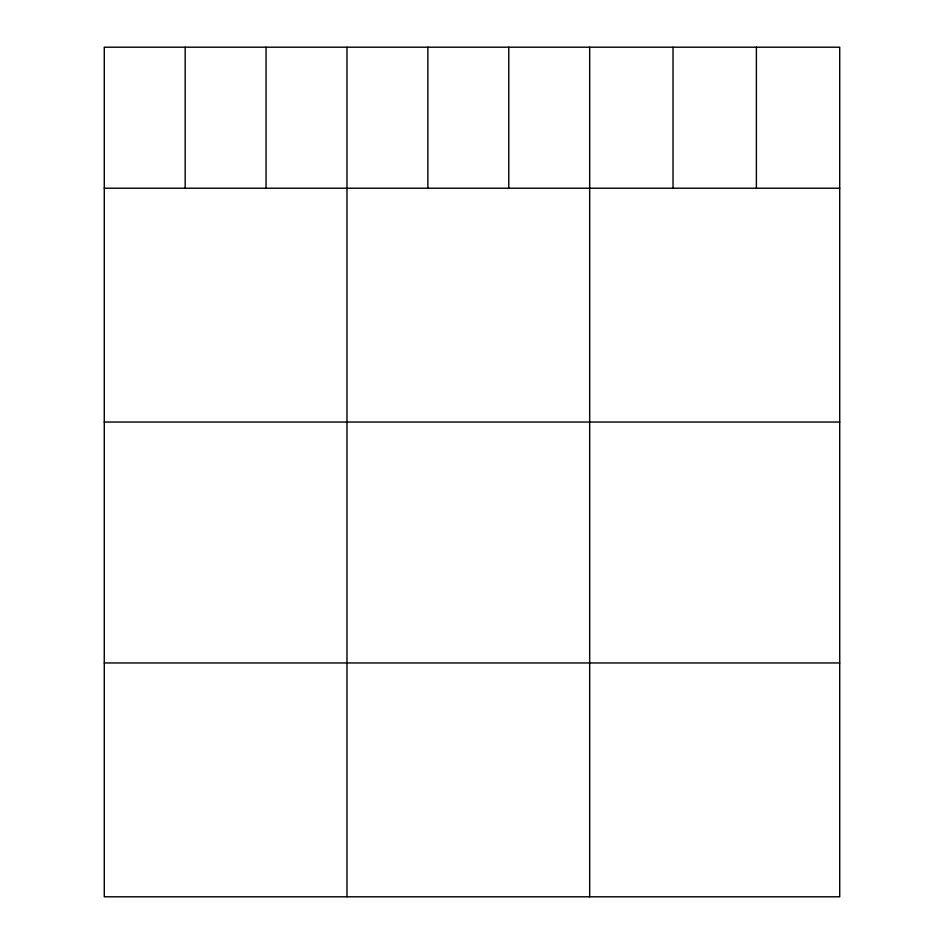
<?xml version="1.0" encoding="UTF-8"?>
<svg xmlns="http://www.w3.org/2000/svg" width="944" height="944" viewBox="0 0 944 944"><rect width="100%" height="100%" fill="white"/><g stroke="black" fill="none" stroke-linecap="round" stroke-linejoin="round"><path stroke-width="1.42" d="M839.723 188.21L839.723 896.8L104.277 896.8L104.277 47.2L839.723 47.2L839.723 188.21L104.277 188.21M104.277 422.039L839.723 422.039M104.277 662.959L839.723 662.959M756.38 47.2L756.38 188.21M673.025 47.2L673.025 188.21M589.67 47.2L589.67 896.8M508.769 47.2L508.769 188.21M427.868 47.2L427.868 188.21M346.967 47.2L346.967 896.8M266.066 47.2L266.066 188.21M185.177 47.2L185.177 188.21"/></g></svg>
